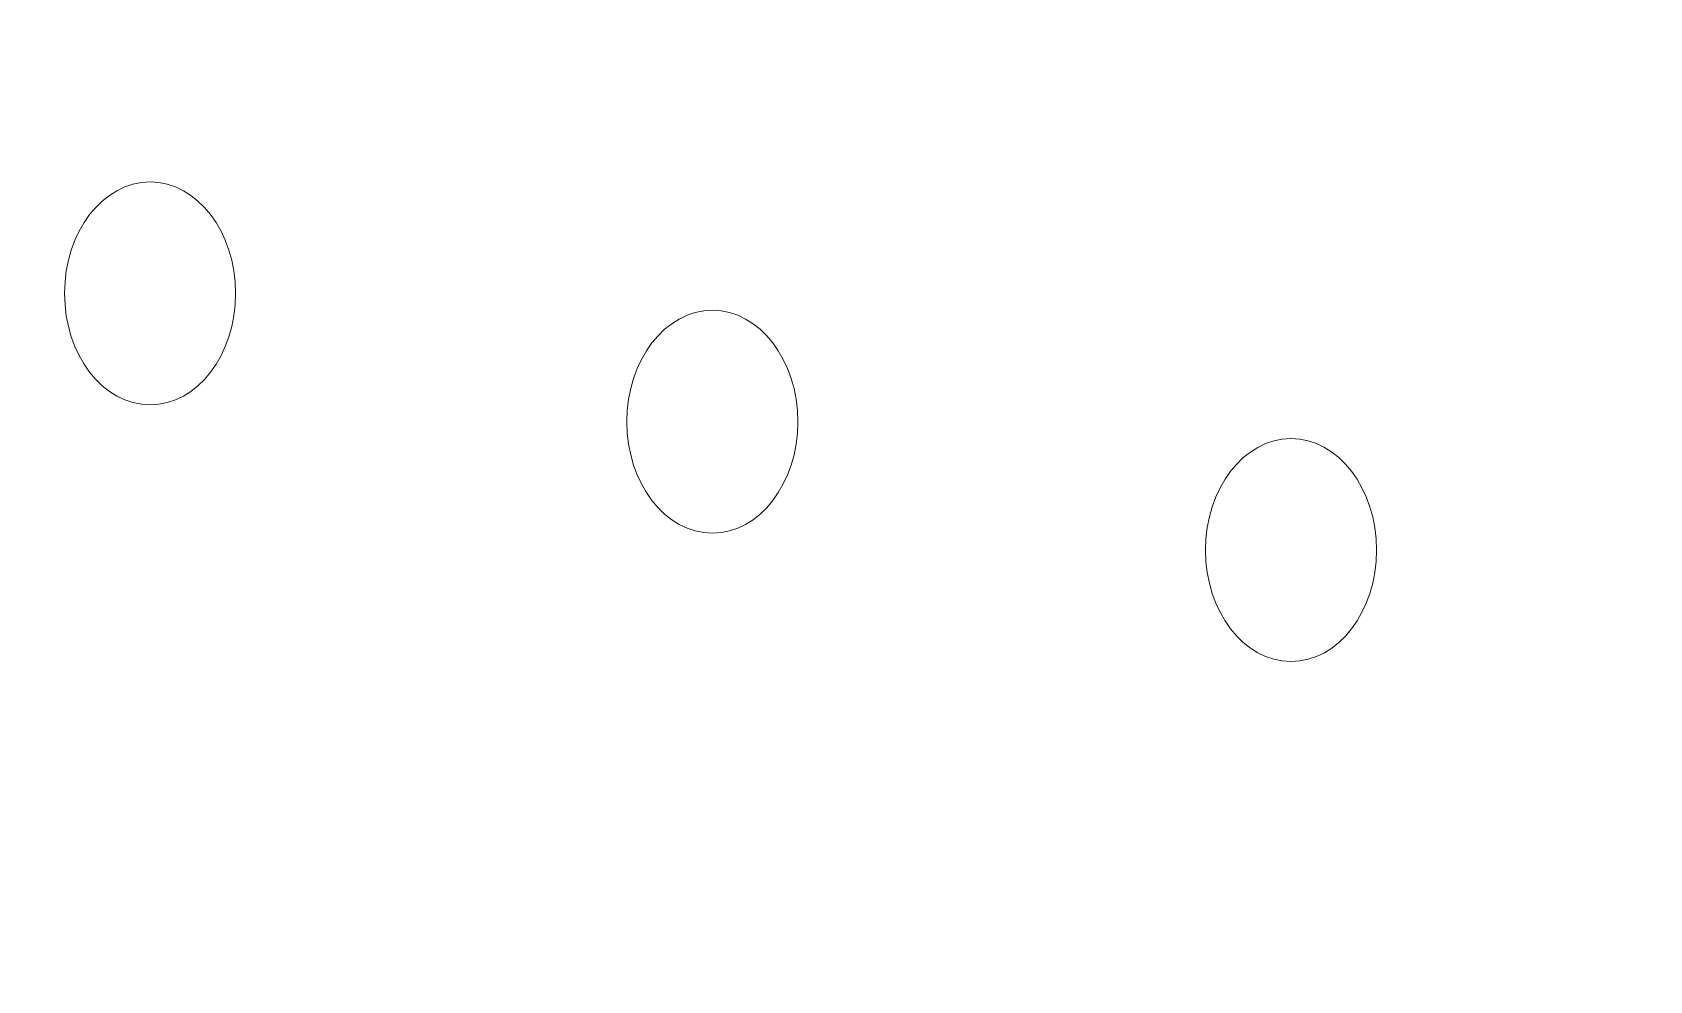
# Model space of a CAD drawing. Header units: millimetres. Extents: x -207 to 189, y -279 to 292.
# Drawn here: x -90.81 to -77.14, y 200.97 to 208.98 of the extents above; entities that cross this region are included whole.
import ezdxf

# ---------------------------------------------------------------- set-up
doc = ezdxf.new("R2010")
doc.units = ezdxf.units.MM
doc.header["$MEASUREMENT"] = 0
doc.layers.add('layer 1', color=7, linetype='Continuous')

msp = doc.modelspace()

# ---------------------------------------------------------------- linework, layer by layer
at = {"layer": 'layer 1', "lineweight": 9}
msp.add_open_spline([(-12.1732, -71.8089), (-12.1732, -71.8089), (-194.0377, -71.8089), (-194.0377, -71.8089), (-194.0377, -71.8089), (-194.0377, -71.8089), (-194.0377, -62.8057), (-194.0377, -62.8057), (-194.0377, -62.8057), (-194.0377, -62.8057), (-188.0357, -62.8057), (-188.0357, -62.8057), (-188.0357, -62.8057), (-188.0357, -62.8057), (-188.0357, -8.7866), (-188.0357, -8.7866), (-188.0357, -8.7866), (-188.0357, -8.7866), (-182.0335, -8.7866), (-182.0335, -8.7866), (-182.0335, -8.7866), (-182.0335, -8.7866), (-182.0335, 57.2368), (-182.0335, 57.2368), (-182.0335, 57.2368), (-182.0335, 57.2368), (-176.0313, 57.2368), (-176.0313, 57.2368), (-176.0313, 57.2368), (-176.0313, 57.2368), (-176.0313, 270.3124), (-176.0313, 270.3124), (-176.0313, 270.3124), (-175.5205, 274.5082), (-172.6642, 278.0508), (-168.6738, 279.445), (-168.6738, 279.445), (-125.8103, 291.5669), (-80.402, 291.5625), (-37.5372, 279.445), (-37.5372, 279.445), (-33.5462, 278.0527), (-30.6926, 274.508), (-30.1796, 270.3124), (-30.1796, 270.3124), (-30.1796, 270.3124), (-30.1796, 57.2368), (-30.1796, 57.2368), (-30.1796, 57.2368), (-30.1796, 57.2368), (-24.1774, 57.2368), (-24.1774, 57.2368), (-24.1774, 57.2368), (-24.1774, 57.2368), (-24.1774, -8.7866), (-24.1774, -8.7866), (-24.1774, -8.7866), (-24.1774, -8.7866), (-18.1754, -8.7866), (-18.1754, -8.7866), (-18.1754, -8.7866), (-18.1754, -8.7866), (-18.1754, -62.8057), (-18.1754, -62.8057), (-18.1754, -62.8057), (-18.1754, -62.8057), (-12.1732, -62.8057), (-12.1732, -62.8057), (-12.1732, -62.8057), (-12.1732, -62.8057), (-12.1732, -71.8089), (-12.1732, -71.8089)], degree=3, knots=[0, 0, 0, 0, 0.0526316, 0.0526316, 0.0526316, 0.0526316, 0.1052632, 0.1052632, 0.1052632, 0.1052632, 0.1578947, 0.1578947, 0.1578947, 0.1578947, 0.2105263, 0.2105263, 0.2105263, 0.2105263, 0.2631579, 0.2631579, 0.2631579, 0.2631579, 0.3157895, 0.3157895, 0.3157895, 0.3157895, 0.3684211, 0.3684211, 0.3684211, 0.3684211, 0.4210526, 0.4210526, 0.4210526, 0.4210526, 0.4736842, 0.4736842, 0.4736842, 0.4736842, 0.5263158, 0.5263158, 0.5263158, 0.5263158, 0.5789474, 0.5789474, 0.5789474, 0.5789474, 0.6315789, 0.6315789, 0.6315789, 0.6315789, 0.6842105, 0.6842105, 0.6842105, 0.6842105, 0.7368421, 0.7368421, 0.7368421, 0.7368421, 0.7894737, 0.7894737, 0.7894737, 0.7894737, 0.8421053, 0.8421053, 0.8421053, 0.8421053, 0.8947368, 0.8947368, 0.8947368, 0.8947368, 1, 1, 1, 1], dxfattribs=at)
at = {"layer": 'layer 1', "color": 5, "lineweight": 9}
for points in [[(-90.5335, 206.774), (-90.5335, 206.774), (-90.5299, 206.6779), (-90.5299, 206.6779), (-90.5299, 206.6779), (-90.5299, 206.6779), (-90.519, 206.5845), (-90.519, 206.5845), (-90.519, 206.5845), (-90.519, 206.5845), (-90.501, 206.4943), (-90.501, 206.4943), (-90.501, 206.4943), (-90.501, 206.4943), (-90.4767, 206.4079), (-90.4767, 206.4079), (-90.4767, 206.4079), (-90.4767, 206.4079), (-90.4462, 206.3255), (-90.4462, 206.3255), (-90.4462, 206.3255), (-90.4462, 206.3255), (-90.41, 206.2479), (-90.41, 206.2479), (-90.41, 206.2479), (-90.41, 206.2479), (-90.3684, 206.1753), (-90.3684, 206.1753), (-90.3684, 206.1753), (-90.3684, 206.1753), (-90.3217, 206.1084), (-90.3217, 206.1084), (-90.3217, 206.1084), (-90.3217, 206.1084), (-90.2703, 206.0476), (-90.2703, 206.0476), (-90.2703, 206.0476), (-90.2703, 206.0476), (-90.2147, 205.9934), (-90.2147, 205.9934), (-90.2147, 205.9934), (-90.2147, 205.9934), (-90.1551, 205.9462), (-90.1551, 205.9462), (-90.1551, 205.9462), (-90.1551, 205.9462), (-90.092, 205.9064), (-90.092, 205.9064), (-90.092, 205.9064), (-90.092, 205.9064), (-90.0257, 205.8749), (-90.0257, 205.8749), (-90.0257, 205.8749), (-90.0257, 205.8749), (-89.9565, 205.8516), (-89.9565, 205.8516), (-89.9565, 205.8516), (-89.9565, 205.8516), (-89.8849, 205.8372), (-89.8849, 205.8372), (-89.8849, 205.8372), (-89.8849, 205.8372), (-89.8111, 205.8325), (-89.8111, 205.8325), (-89.8111, 205.8325), (-89.8111, 205.8325), (-89.7375, 205.8372), (-89.7375, 205.8372), (-89.7375, 205.8372), (-89.7375, 205.8372), (-89.6659, 205.8516), (-89.6659, 205.8516), (-89.6659, 205.8516), (-89.6659, 205.8516), (-89.5967, 205.8749), (-89.5967, 205.8749), (-89.5967, 205.8749), (-89.5967, 205.8749), (-89.5304, 205.9064), (-89.5304, 205.9064), (-89.5304, 205.9064), (-89.5304, 205.9064), (-89.4671, 205.9462), (-89.4671, 205.9462), (-89.4671, 205.9462), (-89.4671, 205.9462), (-89.4075, 205.9934), (-89.4075, 205.9934), (-89.4075, 205.9934), (-89.4075, 205.9934), (-89.3519, 206.0476), (-89.3519, 206.0476), (-89.3519, 206.0476), (-89.3519, 206.0476), (-89.3005, 206.1084), (-89.3005, 206.1084), (-89.3005, 206.1084), (-89.3005, 206.1084), (-89.2538, 206.1753), (-89.2538, 206.1753), (-89.2538, 206.1753), (-89.2538, 206.1753), (-89.2122, 206.2479), (-89.2122, 206.2479), (-89.2122, 206.2479), (-89.2122, 206.2479), (-89.176, 206.3255), (-89.176, 206.3255), (-89.176, 206.3255), (-89.176, 206.3255), (-89.1455, 206.4079), (-89.1455, 206.4079), (-89.1455, 206.4079), (-89.1455, 206.4079), (-89.1212, 206.4943), (-89.1212, 206.4943), (-89.1212, 206.4943), (-89.1212, 206.4943), (-89.1032, 206.5845), (-89.1032, 206.5845), (-89.1032, 206.5845), (-89.1032, 206.5845), (-89.0923, 206.6779), (-89.0923, 206.6779), (-89.0923, 206.6779), (-89.0923, 206.6779), (-89.0885, 206.774), (-89.0885, 206.774), (-89.0885, 206.774), (-89.0885, 206.774), (-89.0923, 206.8702), (-89.0923, 206.8702), (-89.0923, 206.8702), (-89.0923, 206.8702), (-89.1032, 206.9634), (-89.1032, 206.9634), (-89.1032, 206.9634), (-89.1032, 206.9634), (-89.1212, 207.0536), (-89.1212, 207.0536), (-89.1212, 207.0536), (-89.1212, 207.0536), (-89.1455, 207.14), (-89.1455, 207.14), (-89.1455, 207.14), (-89.1455, 207.14), (-89.176, 207.2224), (-89.176, 207.2224), (-89.176, 207.2224), (-89.176, 207.2224), (-89.2122, 207.3), (-89.2122, 207.3), (-89.2122, 207.3), (-89.2122, 207.3), (-89.2538, 207.3726), (-89.2538, 207.3726), (-89.2538, 207.3726), (-89.2538, 207.3726), (-89.3005, 207.4395), (-89.3005, 207.4395), (-89.3005, 207.4395), (-89.3005, 207.4395), (-89.3519, 207.5003), (-89.3519, 207.5003), (-89.3519, 207.5003), (-89.3519, 207.5003), (-89.4075, 207.5545), (-89.4075, 207.5545), (-89.4075, 207.5545), (-89.4075, 207.5545), (-89.4671, 207.6017), (-89.4671, 207.6017), (-89.4671, 207.6017), (-89.4671, 207.6017), (-89.5304, 207.6415), (-89.5304, 207.6415), (-89.5304, 207.6415), (-89.5304, 207.6415), (-89.5967, 207.6732), (-89.5967, 207.6732), (-89.5967, 207.6732), (-89.5967, 207.6732), (-89.6659, 207.6965), (-89.6659, 207.6965), (-89.6659, 207.6965), (-89.6659, 207.6965), (-89.7375, 207.7107), (-89.7375, 207.7107), (-89.7375, 207.7107), (-89.7375, 207.7107), (-89.8111, 207.7156), (-89.8111, 207.7156), (-89.8111, 207.7156), (-89.8111, 207.7156), (-89.8849, 207.7107), (-89.8849, 207.7107), (-89.8849, 207.7107), (-89.8849, 207.7107), (-89.9565, 207.6965), (-89.9565, 207.6965), (-89.9565, 207.6965), (-89.9565, 207.6965), (-90.0257, 207.6732), (-90.0257, 207.6732), (-90.0257, 207.6732), (-90.0257, 207.6732), (-90.092, 207.6415), (-90.092, 207.6415), (-90.092, 207.6415), (-90.092, 207.6415), (-90.1551, 207.6017), (-90.1551, 207.6017), (-90.1551, 207.6017), (-90.1551, 207.6017), (-90.2147, 207.5545), (-90.2147, 207.5545), (-90.2147, 207.5545), (-90.2147, 207.5545), (-90.2703, 207.5003), (-90.2703, 207.5003), (-90.2703, 207.5003), (-90.2703, 207.5003), (-90.3217, 207.4395), (-90.3217, 207.4395), (-90.3217, 207.4395), (-90.3217, 207.4395), (-90.3684, 207.3726), (-90.3684, 207.3726), (-90.3684, 207.3726), (-90.3684, 207.3726), (-90.41, 207.3), (-90.41, 207.3), (-90.41, 207.3), (-90.41, 207.3), (-90.4462, 207.2224), (-90.4462, 207.2224), (-90.4462, 207.2224), (-90.4462, 207.2224), (-90.4767, 207.14), (-90.4767, 207.14), (-90.4767, 207.14), (-90.4767, 207.14), (-90.501, 207.0536), (-90.501, 207.0536), (-90.501, 207.0536), (-90.501, 207.0536), (-90.519, 206.9634), (-90.519, 206.9634), (-90.519, 206.9634), (-90.519, 206.9634), (-90.5299, 206.8702), (-90.5299, 206.8702), (-90.5299, 206.8702), (-90.5299, 206.8702), (-90.5335, 206.774), (-90.5335, 206.774)], [(-85.7838, 205.6897), (-85.7838, 205.6897), (-85.7802, 205.5936), (-85.7802, 205.5936), (-85.7802, 205.5936), (-85.7802, 205.5936), (-85.7691, 205.5003), (-85.7691, 205.5003), (-85.7691, 205.5003), (-85.7691, 205.5003), (-85.7514, 205.4101), (-85.7514, 205.4101), (-85.7514, 205.4101), (-85.7514, 205.4101), (-85.7271, 205.3235), (-85.7271, 205.3235), (-85.7271, 205.3235), (-85.7271, 205.3235), (-85.6965, 205.2413), (-85.6965, 205.2413), (-85.6965, 205.2413), (-85.6965, 205.2413), (-85.6604, 205.1638), (-85.6604, 205.1638), (-85.6604, 205.1638), (-85.6604, 205.1638), (-85.6187, 205.0911), (-85.6187, 205.0911), (-85.6187, 205.0911), (-85.6187, 205.0911), (-85.5721, 205.0242), (-85.5721, 205.0242), (-85.5721, 205.0242), (-85.5721, 205.0242), (-85.5207, 204.9635), (-85.5207, 204.9635), (-85.5207, 204.9635), (-85.5207, 204.9635), (-85.4651, 204.9092), (-85.4651, 204.9092), (-85.4651, 204.9092), (-85.4651, 204.9092), (-85.4054, 204.862), (-85.4054, 204.862), (-85.4054, 204.862), (-85.4054, 204.862), (-85.3424, 204.8222), (-85.3424, 204.8222), (-85.3424, 204.8222), (-85.3424, 204.8222), (-85.2759, 204.7905), (-85.2759, 204.7905), (-85.2759, 204.7905), (-85.2759, 204.7905), (-85.2067, 204.7672), (-85.2067, 204.7672), (-85.2067, 204.7672), (-85.2067, 204.7672), (-85.135, 204.7529), (-85.135, 204.7529), (-85.135, 204.7529), (-85.135, 204.7529), (-85.0613, 204.7481), (-85.0613, 204.7481), (-85.0613, 204.7481), (-85.0613, 204.7481), (-84.9877, 204.7529), (-84.9877, 204.7529), (-84.9877, 204.7529), (-84.9877, 204.7529), (-84.916, 204.7672), (-84.916, 204.7672), (-84.916, 204.7672), (-84.916, 204.7672), (-84.847, 204.7905), (-84.847, 204.7905), (-84.847, 204.7905), (-84.847, 204.7905), (-84.7807, 204.8222), (-84.7807, 204.8222), (-84.7807, 204.8222), (-84.7807, 204.8222), (-84.7176, 204.862), (-84.7176, 204.862), (-84.7176, 204.862), (-84.7176, 204.862), (-84.658, 204.9092), (-84.658, 204.9092), (-84.658, 204.9092), (-84.658, 204.9092), (-84.6024, 204.9635), (-84.6024, 204.9635), (-84.6024, 204.9635), (-84.6024, 204.9635), (-84.5512, 205.0242), (-84.5512, 205.0242), (-84.5512, 205.0242), (-84.5512, 205.0242), (-84.5046, 205.0911), (-84.5046, 205.0911), (-84.5046, 205.0911), (-84.5046, 205.0911), (-84.4629, 205.1638), (-84.4629, 205.1638), (-84.4629, 205.1638), (-84.4629, 205.1638), (-84.4266, 205.2413), (-84.4266, 205.2413), (-84.4266, 205.2413), (-84.4266, 205.2413), (-84.3962, 205.3235), (-84.3962, 205.3235), (-84.3962, 205.3235), (-84.3962, 205.3235), (-84.3719, 205.4101), (-84.3719, 205.4101), (-84.3719, 205.4101), (-84.3719, 205.4101), (-84.354, 205.5003), (-84.354, 205.5003), (-84.354, 205.5003), (-84.354, 205.5003), (-84.3431, 205.5936), (-84.3431, 205.5936), (-84.3431, 205.5936), (-84.3431, 205.5936), (-84.3392, 205.6897), (-84.3392, 205.6897), (-84.3392, 205.6897), (-84.3392, 205.6897), (-84.3431, 205.7858), (-84.3431, 205.7858), (-84.3431, 205.7858), (-84.3431, 205.7858), (-84.354, 205.8793), (-84.354, 205.8793), (-84.354, 205.8793), (-84.354, 205.8793), (-84.3719, 205.9695), (-84.3719, 205.9695), (-84.3719, 205.9695), (-84.3719, 205.9695), (-84.3962, 206.056), (-84.3962, 206.056), (-84.3962, 206.056), (-84.3962, 206.056), (-84.4266, 206.1382), (-84.4266, 206.1382), (-84.4266, 206.1382), (-84.4266, 206.1382), (-84.4629, 206.2158), (-84.4629, 206.2158), (-84.4629, 206.2158), (-84.4629, 206.2158), (-84.5046, 206.2884), (-84.5046, 206.2884), (-84.5046, 206.2884), (-84.5046, 206.2884), (-84.5512, 206.3553), (-84.5512, 206.3553), (-84.5512, 206.3553), (-84.5512, 206.3553), (-84.6024, 206.4161), (-84.6024, 206.4161), (-84.6024, 206.4161), (-84.6024, 206.4161), (-84.658, 206.4704), (-84.658, 206.4704), (-84.658, 206.4704), (-84.658, 206.4704), (-84.7176, 206.5176), (-84.7176, 206.5176), (-84.7176, 206.5176), (-84.7176, 206.5176), (-84.7807, 206.5571), (-84.7807, 206.5571), (-84.7807, 206.5571), (-84.7807, 206.5571), (-84.847, 206.5889), (-84.847, 206.5889), (-84.847, 206.5889), (-84.847, 206.5889), (-84.916, 206.6122), (-84.916, 206.6122), (-84.916, 206.6122), (-84.916, 206.6122), (-84.9877, 206.6265), (-84.9877, 206.6265), (-84.9877, 206.6265), (-84.9877, 206.6265), (-85.0613, 206.6313), (-85.0613, 206.6313), (-85.0613, 206.6313), (-85.0613, 206.6313), (-85.135, 206.6265), (-85.135, 206.6265), (-85.135, 206.6265), (-85.135, 206.6265), (-85.2067, 206.6122), (-85.2067, 206.6122), (-85.2067, 206.6122), (-85.2067, 206.6122), (-85.2759, 206.5889), (-85.2759, 206.5889), (-85.2759, 206.5889), (-85.2759, 206.5889), (-85.3424, 206.5571), (-85.3424, 206.5571), (-85.3424, 206.5571), (-85.3424, 206.5571), (-85.4054, 206.5176), (-85.4054, 206.5176), (-85.4054, 206.5176), (-85.4054, 206.5176), (-85.4651, 206.4704), (-85.4651, 206.4704), (-85.4651, 206.4704), (-85.4651, 206.4704), (-85.5207, 206.4161), (-85.5207, 206.4161), (-85.5207, 206.4161), (-85.5207, 206.4161), (-85.5721, 206.3553), (-85.5721, 206.3553), (-85.5721, 206.3553), (-85.5721, 206.3553), (-85.6187, 206.2884), (-85.6187, 206.2884), (-85.6187, 206.2884), (-85.6187, 206.2884), (-85.6604, 206.2158), (-85.6604, 206.2158), (-85.6604, 206.2158), (-85.6604, 206.2158), (-85.6965, 206.1382), (-85.6965, 206.1382), (-85.6965, 206.1382), (-85.6965, 206.1382), (-85.7271, 206.056), (-85.7271, 206.056), (-85.7271, 206.056), (-85.7271, 206.056), (-85.7514, 205.9695), (-85.7514, 205.9695), (-85.7514, 205.9695), (-85.7514, 205.9695), (-85.7691, 205.8793), (-85.7691, 205.8793), (-85.7691, 205.8793), (-85.7691, 205.8793), (-85.7802, 205.7858), (-85.7802, 205.7858), (-85.7802, 205.7858), (-85.7802, 205.7858), (-85.7838, 205.6897), (-85.7838, 205.6897)], [(-80.8956, 204.6055), (-80.8956, 204.6055), (-80.892, 204.5094), (-80.892, 204.5094), (-80.892, 204.5094), (-80.892, 204.5094), (-80.8809, 204.4161), (-80.8809, 204.4161), (-80.8809, 204.4161), (-80.8809, 204.4161), (-80.8631, 204.3259), (-80.8631, 204.3259), (-80.8631, 204.3259), (-80.8631, 204.3259), (-80.8389, 204.2395), (-80.8389, 204.2395), (-80.8389, 204.2395), (-80.8389, 204.2395), (-80.8083, 204.1572), (-80.8083, 204.1572), (-80.8083, 204.1572), (-80.8083, 204.1572), (-80.7722, 204.0796), (-80.7722, 204.0796), (-80.7722, 204.0796), (-80.7722, 204.0796), (-80.7305, 204.007), (-80.7305, 204.007), (-80.7305, 204.007), (-80.7305, 204.007), (-80.6839, 203.9401), (-80.6839, 203.9401), (-80.6839, 203.9401), (-80.6839, 203.9401), (-80.6325, 203.8793), (-80.6325, 203.8793), (-80.6325, 203.8793), (-80.6325, 203.8793), (-80.5769, 203.825), (-80.5769, 203.825), (-80.5769, 203.825), (-80.5769, 203.825), (-80.5174, 203.7778), (-80.5174, 203.7778), (-80.5174, 203.7778), (-80.5174, 203.7778), (-80.4544, 203.7381), (-80.4544, 203.7381), (-80.4544, 203.7381), (-80.4544, 203.7381), (-80.388, 203.7064), (-80.388, 203.7064), (-80.388, 203.7064), (-80.388, 203.7064), (-80.3189, 203.6832), (-80.3189, 203.6832), (-80.3189, 203.6832), (-80.3189, 203.6832), (-80.2474, 203.6689), (-80.2474, 203.6689), (-80.2474, 203.6689), (-80.2474, 203.6689), (-80.1736, 203.6639), (-80.1736, 203.6639), (-80.1736, 203.6639), (-80.1736, 203.6639), (-80.0998, 203.6689), (-80.0998, 203.6689), (-80.0998, 203.6689), (-80.0998, 203.6689), (-80.028, 203.6832), (-80.028, 203.6832), (-80.028, 203.6832), (-80.028, 203.6832), (-79.9588, 203.7064), (-79.9588, 203.7064), (-79.9588, 203.7064), (-79.9588, 203.7064), (-79.8923, 203.7381), (-79.8923, 203.7381), (-79.8923, 203.7381), (-79.8923, 203.7381), (-79.8292, 203.7778), (-79.8292, 203.7778), (-79.8292, 203.7778), (-79.8292, 203.7778), (-79.7696, 203.825), (-79.7696, 203.825), (-79.7696, 203.825), (-79.7696, 203.825), (-79.714, 203.8793), (-79.714, 203.8793), (-79.714, 203.8793), (-79.714, 203.8793), (-79.6626, 203.9401), (-79.6626, 203.9401), (-79.6626, 203.9401), (-79.6626, 203.9401), (-79.616, 204.007), (-79.616, 204.007), (-79.616, 204.007), (-79.616, 204.007), (-79.5743, 204.0796), (-79.5743, 204.0796), (-79.5743, 204.0796), (-79.5743, 204.0796), (-79.5382, 204.1572), (-79.5382, 204.1572), (-79.5382, 204.1572), (-79.5382, 204.1572), (-79.5076, 204.2395), (-79.5076, 204.2395), (-79.5076, 204.2395), (-79.5076, 204.2395), (-79.4833, 204.3259), (-79.4833, 204.3259), (-79.4833, 204.3259), (-79.4833, 204.3259), (-79.4656, 204.4161), (-79.4656, 204.4161), (-79.4656, 204.4161), (-79.4656, 204.4161), (-79.4545, 204.5094), (-79.4545, 204.5094), (-79.4545, 204.5094), (-79.4545, 204.5094), (-79.4508, 204.6055), (-79.4508, 204.6055), (-79.4508, 204.6055), (-79.4508, 204.6055), (-79.4545, 204.7017), (-79.4545, 204.7017), (-79.4545, 204.7017), (-79.4545, 204.7017), (-79.4656, 204.7951), (-79.4656, 204.7951), (-79.4656, 204.7951), (-79.4656, 204.7951), (-79.4833, 204.8853), (-79.4833, 204.8853), (-79.4833, 204.8853), (-79.4833, 204.8853), (-79.5076, 204.9717), (-79.5076, 204.9717), (-79.5076, 204.9717), (-79.5076, 204.9717), (-79.5382, 205.0541), (-79.5382, 205.0541), (-79.5382, 205.0541), (-79.5382, 205.0541), (-79.5743, 205.1316), (-79.5743, 205.1316), (-79.5743, 205.1316), (-79.5743, 205.1316), (-79.616, 205.2043), (-79.616, 205.2043), (-79.616, 205.2043), (-79.616, 205.2043), (-79.6626, 205.2712), (-79.6626, 205.2712), (-79.6626, 205.2712), (-79.6626, 205.2712), (-79.714, 205.3319), (-79.714, 205.3319), (-79.714, 205.3319), (-79.714, 205.3319), (-79.7696, 205.3862), (-79.7696, 205.3862), (-79.7696, 205.3862), (-79.7696, 205.3862), (-79.8292, 205.4334), (-79.8292, 205.4334), (-79.8292, 205.4334), (-79.8292, 205.4334), (-79.8923, 205.4732), (-79.8923, 205.4732), (-79.8923, 205.4732), (-79.8923, 205.4732), (-79.9588, 205.5049), (-79.9588, 205.5049), (-79.9588, 205.5049), (-79.9588, 205.5049), (-80.028, 205.528), (-80.028, 205.528), (-80.028, 205.528), (-80.028, 205.528), (-80.0998, 205.5423), (-80.0998, 205.5423), (-80.0998, 205.5423), (-80.0998, 205.5423), (-80.1736, 205.5471), (-80.1736, 205.5471), (-80.1736, 205.5471), (-80.1736, 205.5471), (-80.2474, 205.5423), (-80.2474, 205.5423), (-80.2474, 205.5423), (-80.2474, 205.5423), (-80.3189, 205.528), (-80.3189, 205.528), (-80.3189, 205.528), (-80.3189, 205.528), (-80.388, 205.5049), (-80.388, 205.5049), (-80.388, 205.5049), (-80.388, 205.5049), (-80.4544, 205.4732), (-80.4544, 205.4732), (-80.4544, 205.4732), (-80.4544, 205.4732), (-80.5174, 205.4334), (-80.5174, 205.4334), (-80.5174, 205.4334), (-80.5174, 205.4334), (-80.5769, 205.3862), (-80.5769, 205.3862), (-80.5769, 205.3862), (-80.5769, 205.3862), (-80.6325, 205.3319), (-80.6325, 205.3319), (-80.6325, 205.3319), (-80.6325, 205.3319), (-80.6839, 205.2712), (-80.6839, 205.2712), (-80.6839, 205.2712), (-80.6839, 205.2712), (-80.7305, 205.2043), (-80.7305, 205.2043), (-80.7305, 205.2043), (-80.7305, 205.2043), (-80.7722, 205.1316), (-80.7722, 205.1316), (-80.7722, 205.1316), (-80.7722, 205.1316), (-80.8083, 205.0541), (-80.8083, 205.0541), (-80.8083, 205.0541), (-80.8083, 205.0541), (-80.8389, 204.9717), (-80.8389, 204.9717), (-80.8389, 204.9717), (-80.8389, 204.9717), (-80.8631, 204.8853), (-80.8631, 204.8853), (-80.8631, 204.8853), (-80.8631, 204.8853), (-80.8809, 204.7951), (-80.8809, 204.7951), (-80.8809, 204.7951), (-80.8809, 204.7951), (-80.892, 204.7017), (-80.892, 204.7017), (-80.892, 204.7017), (-80.892, 204.7017), (-80.8956, 204.6055), (-80.8956, 204.6055)]]:
    msp.add_open_spline(points, degree=3, knots=[0, 0, 0, 0, 0.0153846, 0.0153846, 0.0153846, 0.0153846, 0.0307692, 0.0307692, 0.0307692, 0.0307692, 0.0461538, 0.0461538, 0.0461538, 0.0461538, 0.0615385, 0.0615385, 0.0615385, 0.0615385, 0.0769231, 0.0769231, 0.0769231, 0.0769231, 0.0923077, 0.0923077, 0.0923077, 0.0923077, 0.1076923, 0.1076923, 0.1076923, 0.1076923, 0.1230769, 0.1230769, 0.1230769, 0.1230769, 0.1384615, 0.1384615, 0.1384615, 0.1384615, 0.1538462, 0.1538462, 0.1538462, 0.1538462, 0.1692308, 0.1692308, 0.1692308, 0.1692308, 0.1846154, 0.1846154, 0.1846154, 0.1846154, 0.2, 0.2, 0.2, 0.2, 0.2153846, 0.2153846, 0.2153846, 0.2153846, 0.2307692, 0.2307692, 0.2307692, 0.2307692, 0.2461538, 0.2461538, 0.2461538, 0.2461538, 0.2615385, 0.2615385, 0.2615385, 0.2615385, 0.2769231, 0.2769231, 0.2769231, 0.2769231, 0.2923077, 0.2923077, 0.2923077, 0.2923077, 0.3076923, 0.3076923, 0.3076923, 0.3076923, 0.3230769, 0.3230769, 0.3230769, 0.3230769, 0.3384615, 0.3384615, 0.3384615, 0.3384615, 0.3538462, 0.3538462, 0.3538462, 0.3538462, 0.3692308, 0.3692308, 0.3692308, 0.3692308, 0.3846154, 0.3846154, 0.3846154, 0.3846154, 0.4, 0.4, 0.4, 0.4, 0.4153846, 0.4153846, 0.4153846, 0.4153846, 0.4307692, 0.4307692, 0.4307692, 0.4307692, 0.4461538, 0.4461538, 0.4461538, 0.4461538, 0.4615385, 0.4615385, 0.4615385, 0.4615385, 0.4769231, 0.4769231, 0.4769231, 0.4769231, 0.4923077, 0.4923077, 0.4923077, 0.4923077, 0.5076923, 0.5076923, 0.5076923, 0.5076923, 0.5230769, 0.5230769, 0.5230769, 0.5230769, 0.5384615, 0.5384615, 0.5384615, 0.5384615, 0.5538462, 0.5538462, 0.5538462, 0.5538462, 0.5692308, 0.5692308, 0.5692308, 0.5692308, 0.5846154, 0.5846154, 0.5846154, 0.5846154, 0.6, 0.6, 0.6, 0.6, 0.6153846, 0.6153846, 0.6153846, 0.6153846, 0.6307692, 0.6307692, 0.6307692, 0.6307692, 0.6461538, 0.6461538, 0.6461538, 0.6461538, 0.6615385, 0.6615385, 0.6615385, 0.6615385, 0.6769231, 0.6769231, 0.6769231, 0.6769231, 0.6923077, 0.6923077, 0.6923077, 0.6923077, 0.7076923, 0.7076923, 0.7076923, 0.7076923, 0.7230769, 0.7230769, 0.7230769, 0.7230769, 0.7384615, 0.7384615, 0.7384615, 0.7384615, 0.7538462, 0.7538462, 0.7538462, 0.7538462, 0.7692308, 0.7692308, 0.7692308, 0.7692308, 0.7846154, 0.7846154, 0.7846154, 0.7846154, 0.8, 0.8, 0.8, 0.8, 0.8153846, 0.8153846, 0.8153846, 0.8153846, 0.8307692, 0.8307692, 0.8307692, 0.8307692, 0.8461538, 0.8461538, 0.8461538, 0.8461538, 0.8615385, 0.8615385, 0.8615385, 0.8615385, 0.8769231, 0.8769231, 0.8769231, 0.8769231, 0.8923077, 0.8923077, 0.8923077, 0.8923077, 0.9076923, 0.9076923, 0.9076923, 0.9076923, 0.9230769, 0.9230769, 0.9230769, 0.9230769, 0.9384615, 0.9384615, 0.9384615, 0.9384615, 0.9538462, 0.9538462, 0.9538462, 0.9538462, 0.9692308, 0.9692308, 0.9692308, 0.9692308, 1, 1, 1, 1], dxfattribs=at)

doc.saveas('drawing.dxf')
